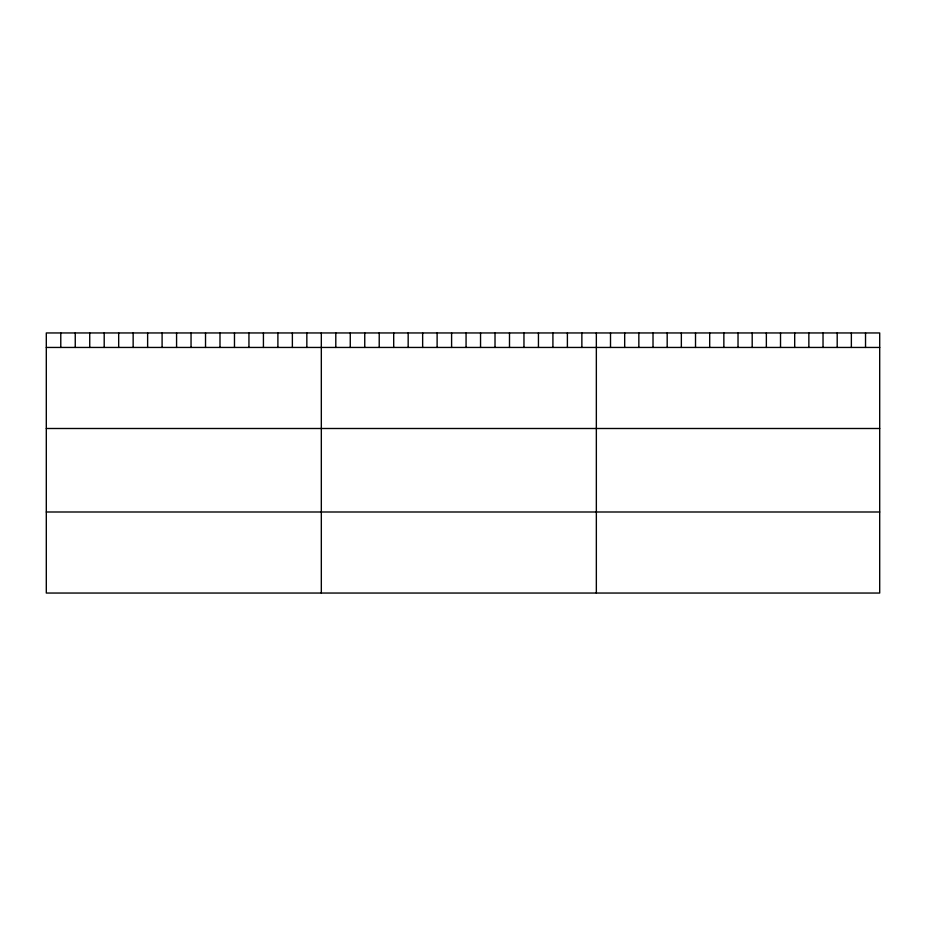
<?xml version="1.0" encoding="UTF-8"?>
<svg xmlns="http://www.w3.org/2000/svg" width="926" height="926" viewBox="0 0 926 926"><rect width="100%" height="100%" fill="white"/><g stroke="black" fill="none" stroke-linecap="round" stroke-linejoin="round"><path stroke-width="1.39" d="M879.7 347.447L879.7 593.045L46.3 593.045L46.3 332.955L879.7 332.955L879.7 347.447L46.3 347.447M46.3 428.495L879.7 428.495M46.3 511.997L879.7 511.997M865.532 332.955L865.532 347.447M851.364 332.955L851.364 347.447M837.197 332.955L837.197 347.447M823.029 332.955L823.029 347.447M808.861 332.955L808.861 347.447M794.693 332.955L794.693 347.447M780.525 332.955L780.525 347.447M766.358 332.955L766.358 347.447M752.19 332.955L752.19 347.447M738.022 332.955L738.022 347.447M723.854 332.955L723.854 347.447M709.686 332.955L709.686 347.447M695.519 332.955L695.519 347.447M681.351 332.955L681.351 347.447M667.183 332.955L667.183 347.447M653.015 332.955L653.015 347.447M638.847 332.955L638.847 347.447M624.68 332.955L624.68 347.447M610.512 332.955L610.512 347.447M596.344 332.955L596.344 593.045M581.864 332.955L581.864 347.447M567.395 332.955L567.395 347.447M552.915 332.955L552.915 347.447M538.446 332.955L538.446 347.447M523.966 332.955L523.966 347.447M509.497 332.955L509.497 347.447M495.016 332.955L495.016 347.447M480.548 332.955L480.548 347.447M466.067 332.955L466.067 347.447M451.599 332.955L451.599 347.447M437.118 332.955L437.118 347.447M422.65 332.955L422.65 347.447M408.169 332.955L408.169 347.447M393.7 332.955L393.7 347.447M379.22 332.955L379.22 347.447M364.751 332.955L364.751 347.447M350.271 332.955L350.271 347.447M335.802 332.955L335.802 347.447M321.322 332.955L321.322 593.045M306.842 332.955L306.842 347.447M292.373 332.955L292.373 347.447M277.893 332.955L277.893 347.447M263.424 332.955L263.424 347.447M248.944 332.955L248.944 347.447M234.475 332.955L234.475 347.447M219.994 332.955L219.994 347.447M205.526 332.955L205.526 347.447M191.045 332.955L191.045 347.447M176.577 332.955L176.577 347.447M162.096 332.955L162.096 347.447M147.628 332.955L147.628 347.447M133.147 332.955L133.147 347.447M118.678 332.955L118.678 347.447M104.198 332.955L104.198 347.447M89.729 332.955L89.729 347.447M75.249 332.955L75.249 347.447M60.78 332.955L60.78 347.447"/></g></svg>
